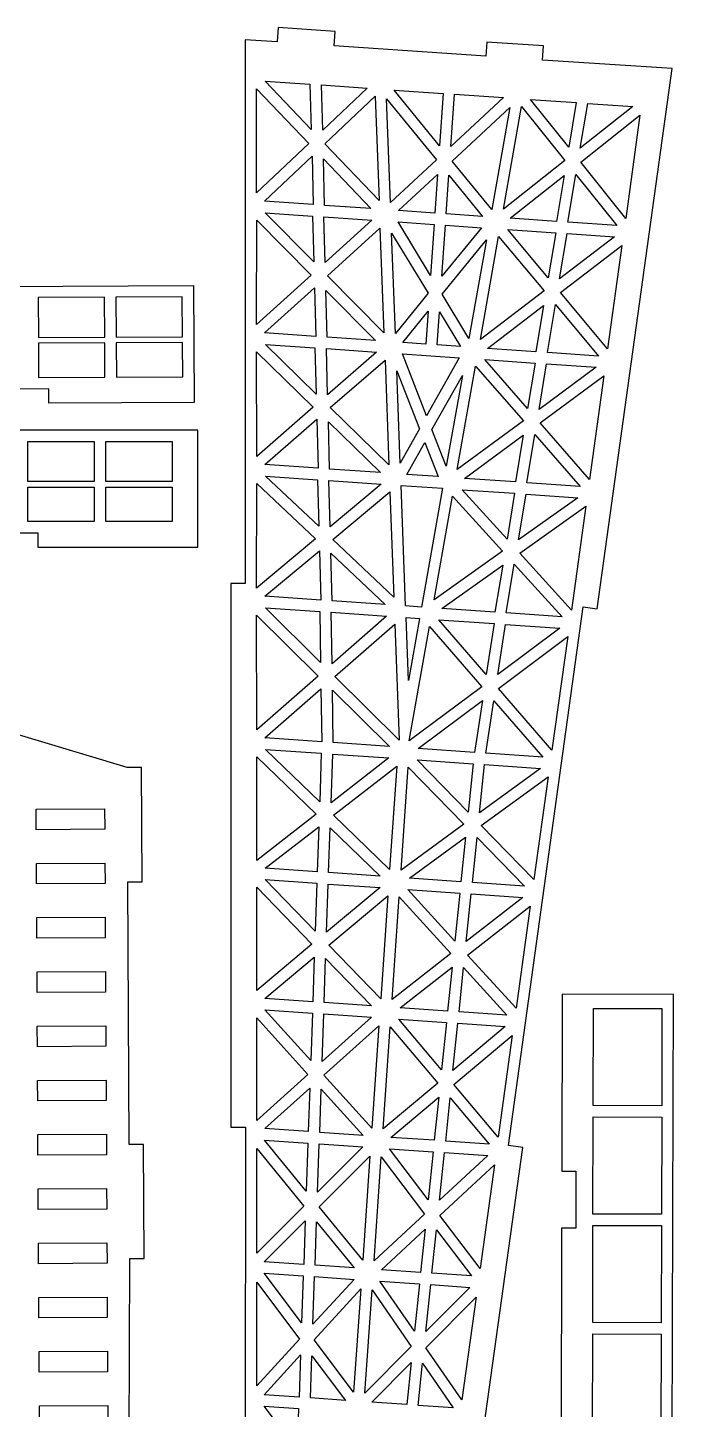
# Model space of a CAD drawing. Extents: x 0 to 594, y 0 to 830.
# Drawn here: x 367.1 to 593.5, y 346.1 to 830.1 of the extents above; entities that cross this region are included whole.
import ezdxf

# ---------------------------------------------------------------- set-up
doc = ezdxf.new("R2010")
doc.units = 0
doc.layers.get('0').update_dxf_attribs({"linetype": 'CONTINUOUS'})

msp = doc.modelspace()

# ---------------------------------------------------------------- linework, layer by layer
at = {"color": 0}
for p, q in [((454.992, 830.054), (454.653, 825.066)), ((474.945, 828.675), (454.992, 830.054)), ((474.606, 823.687), (474.945, 828.675)), ((443.428, 825.839), (443.41, 635.388)), ((454.653, 825.066), (443.428, 825.839)), ((527.727, 820.018), (474.606, 823.687)), ((528.066, 825.01), (527.727, 820.018)), ((548.023, 823.63), (528.066, 825.01)), ((547.68, 818.642), (548.023, 823.63)), ((593.125, 815.71), (547.68, 818.642)), ((566.833, 626.523), (593.125, 815.71)), ((447.393, 772.192), (447.403, 808.627)), ((447.403, 808.627), (465.677, 789.474)), ((466.566, 794.374), (450.346, 811.332)), ((450.346, 811.332), (466.111, 810.242)), ((466.111, 810.242), (466.566, 794.374)), ((470.556, 794.096), (470.15, 809.964)), ((470.15, 809.964), (486.11, 808.863)), ((486.11, 808.863), (470.556, 794.096)), ((511.535, 788.712), (495.589, 808.207)), ((495.589, 808.207), (512.798, 807.018)), ((471.329, 789.333), (488.922, 806.009)), ((488.922, 806.009), (490.308, 769.479)), ((494.323, 768.802), (492.968, 805.081)), ((492.968, 805.081), (510.438, 783.728)), ((512.798, 807.018), (511.535, 788.712)), ((515.525, 788.437), (516.788, 806.746)), ((533.996, 805.554), (515.525, 788.437)), ((516.788, 806.746), (533.996, 805.554)), ((556.853, 788.141), (543.475, 804.901)), ((543.475, 804.901), (559.435, 803.801)), ((559.435, 803.801), (556.853, 788.141)), ((560.843, 787.862), (563.474, 803.522)), ((563.474, 803.522), (579.24, 802.432)), ((515.923, 783.347), (536.166, 802.1)), ((536.166, 802.1), (529.837, 766.35)), ((533.904, 766.47), (540.3, 802.464)), ((540.3, 802.464), (555.431, 783.527)), ((579.24, 802.432), (560.843, 787.862)), ((561.051, 782.888), (581.783, 799.349)), ((581.783, 799.349), (576.785, 763.259)), ((465.677, 789.474), (447.393, 772.192)), ((490.308, 769.479), (471.329, 789.333)), ((450.144, 769.243), (466.824, 785.033)), ((466.824, 785.033), (467.258, 768.064)), ((470.821, 784.105), (487.458, 766.667)), ((471.248, 767.789), (470.821, 784.105)), ((510.438, 783.728), (494.323, 768.802)), ((529.837, 766.35), (515.923, 783.347)), ((555.431, 783.527), (533.904, 766.47)), ((576.785, 763.259), (561.051, 782.888)), ((497.184, 765.997), (510.836, 778.637)), ((510.836, 778.637), (509.905, 765.119)), ((513.895, 764.843), (514.83, 778.362)), ((514.83, 778.362), (526.616, 763.965)), ((536.342, 763.295), (555.219, 778.277)), ((555.219, 778.277), (552.552, 762.173)), ((556.546, 761.898), (559.304, 778.651)), ((559.304, 778.651), (573.655, 760.716)), ((467.258, 768.064), (450.144, 769.243)), ((450.42, 765.217), (466.979, 764.074)), ((467.431, 748.055), (450.42, 765.217)), ((487.458, 766.667), (471.248, 767.789)), ((509.905, 765.119), (497.184, 765.997)), ((526.616, 763.965), (513.895, 764.843)), ((447.414, 726.031), (447.432, 762.568)), ((447.432, 762.568), (466.499, 743.31)), ((466.979, 764.074), (467.431, 748.055)), ((470.972, 763.796), (487.782, 762.635)), ((471.42, 747.78), (470.972, 763.796)), ((487.782, 762.635), (471.42, 747.78)), ((472.253, 743.162), (490.643, 759.834)), ((490.643, 759.834), (492.023, 723.202)), ((508.399, 743.271), (497.011, 762)), ((497.011, 762), (509.63, 761.129)), ((509.63, 761.129), (508.399, 743.271)), ((512.385, 742.996), (513.62, 760.853)), ((526.239, 759.982), (512.385, 742.996)), ((513.62, 760.853), (526.239, 759.982)), ((552.552, 762.173), (536.342, 763.295)), ((573.655, 760.716), (556.546, 761.898)), ((496.069, 722.972), (494.732, 758.049)), ((494.732, 758.049), (507.517, 737.066)), ((512.403, 736.727), (527.953, 755.756)), ((527.953, 755.756), (521.808, 721.194)), ((525.843, 720.866), (532.246, 756.959)), ((532.246, 756.959), (548.171, 737.919)), ((549.631, 742.378), (535.467, 759.344)), ((535.467, 759.344), (552.277, 758.183)), ((552.277, 758.183), (549.631, 742.378)), ((553.621, 742.103), (556.267, 757.911)), ((572.83, 756.765), (553.621, 742.103)), ((556.267, 757.911), (572.83, 756.765)), ((553.893, 737.274), (575.426, 753.727)), ((575.426, 753.727), (570.424, 717.536)), ((466.499, 743.31), (447.414, 726.031)), ((492.023, 723.202), (472.253, 743.162)), ((198.33, 738.639), (425.327, 739.761)), ((394.099, 735.609), (370.847, 735.492)), ((394.166, 721.607), (394.099, 735.609)), ((421.347, 735.743), (398.096, 735.63)), ((398.096, 735.63), (398.166, 721.628)), ((421.418, 721.745), (421.347, 735.743)), ((425.327, 739.761), (425.531, 698.765)), ((450.173, 723.135), (467.653, 738.967)), ((467.653, 738.967), (468.129, 721.893)), ((472.119, 721.618), (471.699, 738.036)), ((471.699, 738.036), (489.13, 720.443)), ((507.517, 737.066), (496.069, 722.972)), ((521.808, 721.194), (512.403, 736.727)), ((548.171, 737.919), (525.843, 720.866)), ((570.424, 717.536), (553.893, 737.274)), ((370.847, 735.492), (370.918, 721.494)), ((498.609, 719.79), (507.534, 730.751)), ((507.534, 730.751), (506.737, 719.229)), ((528.334, 717.737), (548.019, 732.769)), ((548.019, 732.769), (545.345, 716.562)), ((549.335, 716.291), (552.154, 733.132)), ((552.154, 733.132), (567.291, 715.045)), ((510.727, 718.951), (511.521, 730.476)), ((511.521, 730.476), (518.859, 718.393)), ((370.918, 721.494), (394.166, 721.607)), ((398.166, 721.628), (421.418, 721.745)), ((468.129, 721.893), (450.173, 723.135)), ((489.13, 720.443), (472.119, 721.618)), ((394.176, 719.61), (370.928, 719.494)), ((370.928, 719.494), (370.988, 707.492)), ((394.236, 707.609), (394.176, 719.61)), ((421.425, 719.744), (398.177, 719.628)), ((398.177, 719.628), (398.237, 707.63)), ((421.485, 707.743), (421.425, 719.744)), ((447.435, 679.87), (447.407, 716.509)), ((447.407, 716.509), (467.272, 697.145)), ((468.291, 701.735), (450.497, 719.102)), ((450.497, 719.102), (467.854, 717.903)), ((467.854, 717.903), (468.291, 701.735)), ((472.285, 701.509), (471.844, 717.628)), ((471.844, 717.628), (489.454, 716.414)), ((489.454, 716.414), (472.285, 701.509)), ((506.737, 719.229), (498.609, 719.79)), ((518.859, 718.393), (510.727, 718.951)), ((545.345, 716.562), (528.334, 717.737)), ((567.291, 715.045), (549.335, 716.291)), ((473.174, 696.987), (492.418, 713.652)), ((492.418, 713.652), (493.794, 676.921)), ((507.009, 694.101), (498.531, 715.786)), ((498.531, 715.786), (518.382, 714.414)), ((518.382, 714.414), (507.009, 694.101)), ((517.733, 675.266), (524.143, 711.461)), ((524.143, 711.461), (540.914, 692.312)), ((542.417, 696.666), (527.459, 713.786)), ((527.459, 713.786), (545.07, 712.572)), ((545.07, 712.572), (542.417, 696.666)), ((546.407, 696.341), (549.06, 712.297)), ((549.06, 712.297), (566.416, 711.098)), ((370.988, 707.492), (394.236, 707.609)), ((398.237, 707.63), (421.485, 707.743)), ((496.517, 709.859), (504.49, 689.564)), ((497.745, 677.549), (496.517, 709.859)), ((508.875, 689.261), (519.561, 708.272)), ((519.561, 708.272), (513.905, 676.434)), ((566.416, 711.098), (546.407, 696.341)), ((546.781, 691.653), (569.119, 708.106)), ((569.119, 708.106), (564.056, 671.816)), ((374.505, 703.509), (344.507, 703.361)), ((374.53, 698.511), (374.505, 703.509)), ((425.531, 698.765), (374.53, 698.511)), ((467.272, 697.145), (447.435, 679.87)), ((493.794, 676.921), (473.174, 696.987)), ((450.247, 677.019), (468.535, 692.898)), ((468.535, 692.898), (469, 675.725)), ((472.99, 675.45), (472.581, 692.016)), ((472.581, 692.016), (490.799, 674.218)), ((540.914, 692.312), (517.733, 675.266)), ((426.734, 689.091), (199.734, 689.091)), ((426.734, 648.092), (426.734, 689.091)), ((504.49, 689.564), (497.745, 677.549)), ((513.905, 676.434), (508.875, 689.261)), ((520.33, 672.179), (540.819, 687.306)), ((540.819, 687.306), (538.134, 670.952)), ((542.124, 670.676), (544.95, 687.62)), ((544.95, 687.62), (560.881, 669.382)), ((564.056, 671.816), (546.781, 691.653)), ((367.235, 671.089), (367.235, 685.091)), ((367.235, 685.091), (390.486, 685.091)), ((390.486, 685.091), (390.486, 671.089)), ((394.483, 671.089), (394.483, 685.091)), ((394.483, 685.091), (417.735, 685.091)), ((417.735, 685.091), (417.735, 671.089)), ((500.077, 673.576), (506.363, 684.773)), ((506.363, 684.773), (511.052, 672.821)), ((469, 675.725), (450.247, 677.019)), ((469.156, 655.465), (450.568, 672.987)), ((450.568, 672.987), (468.725, 671.731)), ((490.799, 674.218), (472.99, 675.45)), ((511.052, 672.821), (500.077, 673.576)), ((390.486, 671.089), (367.235, 671.089)), ((367.235, 657.091), (367.235, 669.089)), ((367.235, 669.089), (390.486, 669.089)), ((390.486, 669.089), (390.486, 657.091)), ((417.735, 671.089), (394.483, 671.089)), ((394.483, 657.091), (394.483, 669.089)), ((394.483, 669.089), (417.735, 669.089)), ((417.735, 669.089), (417.735, 657.091)), ((447.407, 633.712), (447.435, 670.447)), ((447.435, 670.447), (468.094, 650.977)), ((468.725, 671.731), (469.156, 655.465)), ((473.146, 655.189), (472.715, 671.46)), ((472.715, 671.46), (491.12, 670.186)), ((491.12, 670.186), (473.146, 655.189)), ((499.6, 627.503), (498.055, 669.71)), ((498.055, 669.71), (512.519, 668.711)), ((512.519, 668.711), (505.188, 627.115)), ((535.199, 650.907), (519.455, 668.232)), ((519.455, 668.232), (537.863, 666.962)), ((538.134, 670.952), (520.33, 672.179)), ((560.881, 669.382), (542.124, 670.676)), ((474.144, 650.759), (494.139, 667.473)), ((494.139, 667.473), (495.508, 630.64)), ((509.676, 629.662), (516.089, 665.956)), ((516.089, 665.956), (533.601, 646.656)), ((537.863, 666.962), (535.199, 650.907)), ((539.189, 650.628), (541.853, 666.683)), ((560.007, 665.431), (539.189, 650.628)), ((541.853, 666.683), (560.007, 665.431)), ((539.623, 646.038), (562.762, 662.485)), ((562.762, 662.485), (557.742, 626.092)), ((390.486, 657.091), (367.235, 657.091)), ((417.735, 657.091), (394.483, 657.091)), ((340.735, 653.09), (370.734, 653.09)), ((370.734, 653.09), (370.734, 648.092)), ((468.094, 650.977), (447.407, 633.712)), ((495.508, 630.64), (474.144, 650.759)), ((370.734, 648.092), (426.734, 648.092)), ((450.317, 630.904), (469.413, 646.829)), ((469.413, 646.829), (469.872, 629.553)), ((473.862, 629.281), (473.41, 645.95)), ((473.41, 645.95), (492.467, 627.994)), ((533.601, 646.656), (509.676, 629.662)), ((557.742, 626.092), (539.623, 646.038)), ((512.322, 626.622), (533.665, 641.791)), ((533.665, 641.791), (530.927, 625.341)), ((534.917, 625.062), (537.746, 642.108)), ((537.746, 642.108), (554.471, 623.711)), ((438.411, 635.385), (438.397, 444.934)), ((443.41, 635.388), (438.411, 635.385)), ((469.872, 629.553), (450.317, 630.904)), ((492.467, 627.994), (473.862, 629.281)), ((447.442, 584.14), (447.407, 624.29)), ((447.407, 624.29), (468.937, 602.954)), ((469.822, 607.755), (450.49, 626.883)), ((450.49, 626.883), (469.597, 625.563)), ((469.597, 625.563), (469.822, 607.755)), ((473.844, 607.226), (473.587, 625.288)), ((473.587, 625.288), (492.943, 623.951)), ((505.188, 627.115), (499.6, 627.503)), ((530.927, 625.341), (512.322, 626.622)), ((554.471, 623.711), (534.917, 625.062)), ((535.725, 438.566), (561.929, 627.207)), ((561.929, 627.207), (566.833, 626.523)), ((492.943, 623.951), (473.844, 607.226)), ((474.842, 602.798), (495.861, 621.192)), ((495.861, 621.192), (497.41, 580.489)), ((499.773, 623.478), (504.465, 623.157)), ((500.606, 601.37), (499.773, 623.478)), ((504.465, 623.157), (500.606, 601.37)), ((500.902, 580.249), (508.032, 620.353)), ((508.032, 620.353), (526.32, 599.246)), ((527.914, 603.493), (511.298, 622.685)), ((511.298, 622.685), (530.652, 621.348)), ((530.652, 621.348), (527.914, 603.493)), ((531.971, 603.465), (534.642, 621.072)), ((553.748, 619.756), (531.971, 603.465)), ((534.642, 621.072), (553.748, 619.756)), ((532.186, 598.59), (556.447, 616.761)), ((556.447, 616.761), (550.894, 577)), ((468.937, 602.954), (447.442, 584.14)), ((497.41, 580.489), (474.842, 602.798)), ((450.25, 581.29), (469.939, 598.526)), ((469.939, 598.526), (470.207, 579.914)), ((474.197, 579.639), (473.964, 598.047)), ((473.964, 598.047), (493.945, 578.273)), ((526.32, 599.246), (500.902, 580.249)), ((550.894, 577), (532.186, 598.59)), ((402.029, 570.932), (334.924, 591.076)), ((504.024, 577.578), (526.538, 594.416)), ((526.538, 594.416), (523.776, 576.217)), ((527.766, 575.938), (530.592, 594.339)), ((530.592, 594.339), (547.719, 574.562)), ((470.207, 579.914), (450.25, 581.29)), ((469.508, 558.959), (450.525, 577.264)), ((450.525, 577.264), (470.08, 575.913)), ((470.08, 575.913), (469.508, 558.959)), ((493.945, 578.273), (474.197, 579.639)), ((523.776, 576.217), (504.024, 577.578)), ((547.719, 574.562), (527.766, 575.938)), ((447.439, 538.385), (447.442, 574.721)), ((447.442, 574.721), (468.305, 554.584)), ((473.495, 558.585), (474.07, 575.638)), ((493.723, 574.28), (473.495, 558.585)), ((474.07, 575.638), (493.723, 574.28)), ((474.394, 554.214), (496.528, 571.38)), ((496.528, 571.38), (494.034, 535.266)), ((498.027, 534.991), (500.521, 571.105)), ((500.521, 571.105), (520.086, 551.06)), ((503.7, 573.592), (523.353, 572.237)), ((521.582, 555.265), (503.7, 573.592)), ((523.353, 572.237), (521.582, 555.265)), ((525.575, 555.089), (527.343, 571.959)), ((527.343, 571.959), (546.897, 570.607)), ((407.031, 570.953), (402.029, 570.932)), ((407.243, 530.955), (407.031, 570.953)), ((546.897, 570.607), (525.575, 555.089)), ((526.168, 550.591), (549.6, 567.665)), ((549.6, 567.665), (544.608, 531.675)), ((370.11, 556.366), (394.109, 556.493)), ((394.109, 556.493), (394.148, 549.289)), ((370.149, 549.166), (370.11, 556.366)), ((468.305, 554.584), (447.439, 538.385)), ((494.034, 535.266), (474.394, 554.214)), ((394.148, 549.289), (370.149, 549.166)), ((450.409, 535.672), (469.209, 550.213)), ((469.209, 550.213), (468.665, 534.412)), ((472.655, 534.137), (473.188, 549.836)), ((473.188, 549.836), (490.763, 532.888)), ((520.086, 551.06), (498.027, 534.991)), ((544.608, 531.675), (526.168, 550.591)), ((500.941, 532.183), (520.679, 546.559)), ((520.679, 546.559), (519.045, 530.934)), ((523.039, 530.659), (524.676, 546.382)), ((524.676, 546.382), (541.295, 529.396)), ((370.212, 537.365), (394.212, 537.492)), ((370.251, 530.165), (370.212, 537.365)), ((394.212, 537.492), (394.25, 530.292)), ((468.665, 534.412), (450.409, 535.672)), ((490.763, 532.888), (472.655, 534.137)), ((394.25, 530.292), (370.251, 530.165)), ((402.244, 530.934), (407.243, 530.955)), ((402.735, 438.937), (402.244, 530.934)), ((447.456, 492.876), (447.446, 529.011)), ((447.446, 529.011), (466.813, 509.03)), ((467.932, 513.613), (450.434, 531.661)), ((450.434, 531.661), (468.492, 530.416)), ((468.492, 530.416), (467.932, 513.613)), ((471.918, 513.239), (472.482, 530.137)), ((490.689, 528.881), (471.918, 513.239)), ((472.482, 530.137), (490.689, 528.881)), ((516.911, 510.131), (500.465, 528.207)), ((500.465, 528.207), (518.672, 526.948)), ((519.045, 530.934), (500.941, 532.183)), ((541.295, 529.396), (523.039, 530.659)), ((472.705, 508.723), (493.391, 525.942)), ((493.391, 525.942), (490.911, 489.977)), ((494.901, 489.698), (497.385, 525.664)), ((497.385, 525.664), (515.507, 505.77)), ((518.672, 526.948), (516.911, 510.131)), ((520.908, 509.958), (522.661, 526.676)), ((540.72, 525.431), (520.908, 509.958)), ((522.661, 526.676), (540.72, 525.431)), ((370.311, 518.365), (394.314, 518.492)), ((370.35, 511.164), (370.311, 518.365)), ((394.314, 518.492), (394.353, 511.295)), ((521.384, 505.262), (543.317, 522.393)), ((543.317, 522.393), (538.339, 486.6)), ((394.353, 511.295), (370.35, 511.164)), ((466.813, 509.03), (447.456, 492.876)), ((490.911, 489.977), (472.705, 508.723)), ((450.321, 490.072), (467.603, 504.465)), ((467.603, 504.465), (467.078, 488.915)), ((471.068, 488.636), (471.586, 504.088)), ((471.586, 504.088), (487.729, 487.489)), ((515.507, 505.77), (494.901, 489.698)), ((538.339, 486.6), (521.384, 505.262)), ((370.413, 499.364), (394.413, 499.495)), ((370.452, 492.164), (370.413, 499.364)), ((394.413, 499.495), (394.451, 492.294)), ((497.706, 486.798), (515.98, 501.026)), ((515.98, 501.026), (514.368, 485.648)), ((518.358, 485.376), (519.977, 500.849)), ((519.977, 500.849), (535.118, 484.216)), ((394.451, 492.294), (370.452, 492.164)), ((467.078, 488.915), (450.321, 490.072)), ((554.514, 491.582), (554.366, 429.585)), ((593.513, 491.49), (554.514, 491.582)), ((592.66, 138.49), (593.513, 491.49)), ((466.358, 468.313), (450.293, 486.061)), ((450.293, 486.061), (466.954, 484.911)), ((466.954, 484.911), (466.358, 468.313)), ((470.341, 467.939), (470.944, 484.639)), ((470.944, 484.639), (487.652, 483.485)), ((487.729, 487.489), (471.068, 488.636)), ((514.368, 485.648), (497.706, 486.798)), ((535.118, 484.216), (518.358, 485.376)), ((565.422, 452.557), (565.503, 486.558)), ((565.503, 486.558), (589.502, 486.498)), ((589.502, 486.498), (589.421, 452.501)), ((370.515, 480.363), (394.515, 480.494)), ((370.554, 473.163), (370.515, 480.363)), ((394.515, 480.494), (394.554, 473.294)), ((447.421, 447.368), (447.446, 483.302)), ((447.446, 483.302), (465.374, 463.469)), ((487.652, 483.485), (470.341, 467.939)), ((471.015, 463.18), (490.252, 480.448)), ((490.252, 480.448), (487.782, 444.683)), ((491.772, 444.405), (494.242, 480.173)), ((494.242, 480.173), (510.921, 460.424)), ((512.244, 465.046), (497.233, 482.822)), ((497.233, 482.822), (513.941, 481.669)), ((513.941, 481.669), (512.244, 465.046)), ((516.241, 464.869), (517.934, 481.393)), ((534.592, 480.243), (516.241, 464.869)), ((517.934, 481.393), (534.592, 480.243)), ((516.551, 459.938), (537.034, 477.118)), ((537.034, 477.118), (532.123, 441.523)), ((394.554, 473.294), (370.554, 473.163)), ((370.618, 461.363), (394.614, 461.493)), ((370.657, 454.163), (370.618, 461.363)), ((394.614, 461.493), (394.652, 454.293)), ((465.374, 463.469), (447.421, 447.368)), ((487.782, 444.683), (471.015, 463.18)), ((510.921, 460.424), (491.772, 444.405)), ((532.123, 441.523), (516.551, 459.938)), ((450.229, 444.468), (466.044, 458.664)), ((466.044, 458.664), (465.49, 443.417)), ((469.533, 443.135), (470.027, 458.287)), ((470.027, 458.287), (484.695, 442.091)), ((494.475, 441.413), (511.228, 455.443)), ((511.228, 455.443), (509.637, 440.369)), ((513.676, 440.087), (515.225, 455.267)), ((515.225, 455.267), (528.941, 439.032)), ((394.652, 454.293), (370.657, 454.163)), ((589.421, 452.501), (565.422, 452.557)), ((565.326, 414.56), (565.411, 448.557)), ((565.411, 448.557), (589.411, 448.5)), ((589.411, 448.5), (589.329, 414.5)), ((370.717, 442.366), (394.716, 442.493)), ((370.755, 435.166), (370.717, 442.366)), ((394.716, 442.493), (394.755, 435.293)), ((438.397, 444.934), (443.445, 444.937)), ((443.445, 444.937), (443.428, 254.485)), ((464.806, 422.614), (450.152, 440.464)), ((450.152, 440.464), (465.363, 439.416)), ((465.49, 443.417), (450.229, 444.468)), ((484.695, 442.091), (469.533, 443.135)), ((509.637, 440.369), (494.475, 441.413)), ((407.734, 438.954), (402.735, 438.937)), ((407.949, 398.956), (407.734, 438.954)), ((447.417, 400.858), (447.442, 437.494)), ((447.442, 437.494), (463.945, 417.361)), ((465.363, 439.416), (464.806, 422.614)), ((468.792, 422.236), (469.357, 439.138)), ((484.671, 438.083), (468.792, 422.236)), ((469.357, 439.138), (484.671, 438.083)), ((493.949, 437.441), (509.263, 436.383)), ((507.499, 419.566), (493.949, 437.441)), ((509.263, 436.383), (507.499, 419.566)), ((511.496, 419.389), (513.253, 436.107)), ((513.253, 436.107), (528.468, 435.056)), ((528.941, 439.032), (513.676, 440.087)), ((514.473, 249.233), (540.678, 437.878)), ((540.678, 437.878), (535.725, 438.566)), ((394.755, 435.293), (370.755, 435.166)), ((469.286, 417.089), (487.105, 434.855)), ((487.105, 434.855), (484.586, 398.392)), ((488.576, 398.117), (491.095, 434.58)), ((491.095, 434.58), (506.3, 414.535)), ((528.468, 435.056), (511.496, 419.389)), ((511.63, 414.069), (530.744, 431.744)), ((530.744, 431.744), (525.731, 395.45)), ((554.366, 429.585), (559.364, 429.57)), ((559.364, 429.57), (559.315, 409.571)), ((370.819, 423.365), (394.818, 423.492)), ((370.858, 416.165), (370.819, 423.365)), ((394.818, 423.492), (394.857, 416.292)), ((394.857, 416.292), (370.858, 416.165)), ((463.945, 417.361), (447.417, 400.858)), ((484.586, 398.392), (469.286, 417.089)), ((450.07, 397.87), (464.443, 412.214)), ((464.443, 412.214), (463.935, 396.91)), ((467.924, 396.635), (468.425, 411.836)), ((468.425, 411.836), (481.644, 395.69)), ((506.3, 414.535), (488.576, 398.117)), ((525.731, 395.45), (511.63, 414.069)), ((589.329, 414.5), (565.326, 414.56)), ((491.123, 395.037), (506.434, 409.215)), ((506.434, 409.215), (504.839, 394.088)), ((508.829, 393.813), (510.431, 409.039)), ((510.431, 409.039), (522.697, 392.857)), ((554.316, 409.586), (554.119, 327.585)), ((559.315, 409.571), (554.316, 409.586)), ((565.235, 376.559), (565.319, 410.559)), ((565.319, 410.559), (589.319, 410.499)), ((589.319, 410.499), (589.234, 376.499)), ((370.921, 404.364), (394.921, 404.491)), ((370.96, 397.164), (370.921, 404.364)), ((394.921, 404.491), (394.959, 397.295)), ((394.959, 397.295), (370.96, 397.164)), ((402.59, 301.451), (402.946, 398.935)), ((402.946, 398.935), (407.949, 398.956)), ((463.935, 396.91), (450.07, 397.87)), ((463.173, 376.414), (450.092, 393.859)), ((450.092, 393.859), (463.709, 392.917)), ((463.709, 392.917), (463.173, 376.414)), ((467.148, 375.941), (467.702, 392.642)), ((467.702, 392.642), (481.566, 391.686)), ((481.644, 395.69), (467.924, 396.635)), ((504.839, 394.088), (491.123, 395.037)), ((522.697, 392.857), (508.829, 393.813)), ((447.417, 354.397), (447.421, 390.733)), ((447.421, 390.733), (462.432, 370.752)), ((481.566, 391.686), (467.148, 375.941)), ((467.625, 370.494), (483.891, 388.317)), ((483.891, 388.317), (481.393, 352.151)), ((485.383, 351.878), (487.881, 388.041)), ((487.881, 388.041), (501.544, 368.152)), ((502.765, 373.479), (490.643, 391.058)), ((490.643, 391.058), (504.515, 390.098)), ((504.515, 390.098), (502.765, 373.479)), ((506.769, 373.408), (508.504, 389.827)), ((522.118, 388.885), (506.769, 373.408)), ((508.504, 389.827), (522.118, 388.885)), ((371.02, 385.367), (395.019, 385.494)), ((371.059, 378.164), (371.02, 385.367)), ((395.019, 385.494), (395.058, 378.294)), ((506.726, 367.693), (524.337, 385.424)), ((524.337, 385.424), (519.345, 349.433)), ((395.058, 378.294), (371.059, 378.164)), ((589.234, 376.499), (565.235, 376.559)), ((462.432, 370.752), (447.417, 354.397)), ((481.393, 352.151), (467.625, 370.494)), ((501.544, 368.152), (485.383, 351.878)), ((565.143, 338.558), (565.224, 372.558)), ((565.224, 372.558), (589.227, 372.498)), ((589.227, 372.498), (589.142, 338.5)), ((371.122, 366.367), (395.122, 366.494)), ((371.161, 359.167), (371.122, 366.367)), ((395.122, 366.494), (395.161, 359.294)), ((450.007, 351.26), (462.802, 365.263)), ((462.802, 365.263), (462.329, 350.412)), ((466.319, 350.135), (466.792, 364.938)), ((466.792, 364.938), (478.54, 349.291)), ((519.345, 349.433), (506.726, 367.693)), ((395.161, 359.294), (371.161, 359.167)), ((487.818, 348.652), (501.608, 362.536)), ((501.608, 362.536), (500.038, 347.809)), ((504.028, 347.532), (505.601, 362.31)), ((505.601, 362.31), (516.35, 346.683)), ((462.329, 350.412), (450.007, 351.26)), ((478.54, 349.291), (466.319, 350.135)), ((500.038, 347.809), (487.818, 348.652)), ((371.225, 347.368), (395.22, 347.493)), ((371.263, 340.169), (371.225, 347.368)), ((395.22, 347.493), (395.259, 340.294)), ((461.61, 332.016), (450.081, 347.248)), ((450.081, 347.248), (462.054, 346.421)), ((462.054, 346.421), (461.61, 332.016)), ((516.35, 346.683), (504.028, 347.532))]:
    msp.add_line(p, q, dxfattribs=at)

doc.saveas('drawing.dxf')
